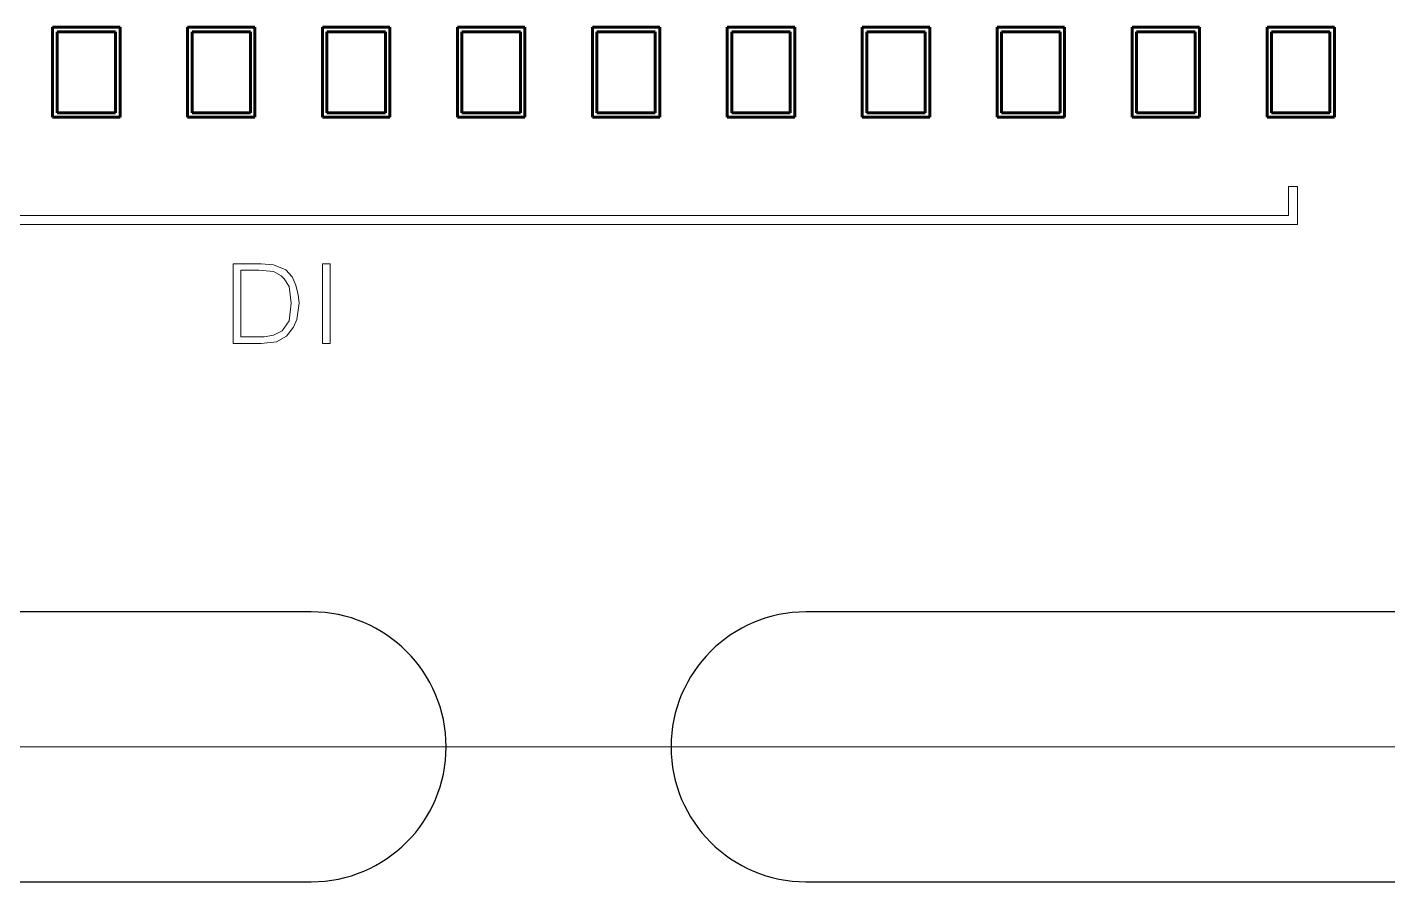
# Model space of a CAD drawing. Header units: millimetres. Extents: x 0 to 53000, y -591 to 24400.
# Drawn here: x 24667.8 to 24698.05, y 2739.5 to 2758.5 of the extents above; entities that cross this region are included whole.
import ezdxf
from ezdxf.enums import TextEntityAlignment as Align

# ---------------------------------------------------------------- set-up
doc = ezdxf.new("R2010")
doc.units = ezdxf.units.MM
doc.linetypes.add('K5LT_BASIC', pattern=[0])
doc.linetypes.add('K5LT_THIN', pattern=[0])
doc.layers.add('Основная', color=7, linetype='Continuous', lineweight=30)
doc.layers.add('Привязки', color=2, linetype='Continuous', lineweight=0, plot=False, transparency=0.8)
doc.styles.add('текст', font='isocpeui.ttf')

# ---------------------------------------------------------------- blocks, each defined once
blk = doc.blocks.new('Программируемое реле ПР102')
at = {"layer": 'Основная', "linetype": 'K5LT_BASIC', "lineweight": 60}
for p, q in [((42.75, 16), (41.25, 16)), ((41.25, 16), (41.25, 14)), ((41.35, 15.9), (41.35, 14.1)), ((42.65, 15.9), (41.35, 15.9)), ((42.65, 14.1), (42.65, 15.9)), ((42.75, 14), (42.75, 16)), ((45.75, 16), (44.25, 16)), ((44.25, 16), (44.25, 14)), ((45.65, 15.9), (44.35, 15.9)), ((44.35, 15.9), (44.35, 14.1)), ((45.65, 14.1), (45.65, 15.9)), ((45.75, 14), (45.75, 16)), ((48.75, 16), (47.25, 16)), ((47.25, 16), (47.25, 14)), ((47.35, 15.9), (47.35, 14.1)), ((48.65, 15.9), (47.35, 15.9)), ((48.65, 14.1), (48.65, 15.9)), ((48.75, 14), (48.75, 16)), ((50.25, 16), (50.25, 14)), ((51.75, 16), (50.25, 16)), ((51.65, 15.9), (50.35, 15.9)), ((50.35, 15.9), (50.35, 14.1)), ((51.65, 14.1), (51.65, 15.9)), ((51.75, 14), (51.75, 16)), ((53.25, 16), (53.25, 14)), ((54.75, 16), (53.25, 16)), ((53.35, 15.9), (53.35, 14.1)), ((54.65, 15.9), (53.35, 15.9)), ((54.65, 14.1), (54.65, 15.9)), ((54.75, 14), (54.75, 16)), ((56.25, 16), (56.25, 14)), ((57.75, 16), (56.25, 16)), ((57.65, 15.9), (56.35, 15.9)), ((56.35, 15.9), (56.35, 14.1)), ((57.65, 14.1), (57.65, 15.9)), ((57.75, 14), (57.75, 16)), ((60.75, 16), (59.25, 16)), ((59.25, 16), (59.25, 14)), ((60.65, 15.9), (59.35, 15.9)), ((59.35, 15.9), (59.35, 14.1)), ((60.65, 14.1), (60.65, 15.9)), ((60.75, 14), (60.75, 16)), ((63.75, 16), (62.25, 16)), ((62.25, 16), (62.25, 14)), ((62.35, 15.9), (62.35, 14.1)), ((63.65, 15.9), (62.35, 15.9)), ((63.65, 14.1), (63.65, 15.9)), ((63.75, 14), (63.75, 16)), ((65.25, 16), (65.25, 14)), ((66.75, 16), (65.25, 16)), ((65.35, 15.9), (65.35, 14.1)), ((66.65, 15.9), (65.35, 15.9)), ((66.65, 14.1), (66.65, 15.9)), ((66.75, 14), (66.75, 16)), ((68.25, 16), (68.25, 14)), ((69.75, 16), (68.25, 16)), ((69.65, 15.9), (68.35, 15.9)), ((68.35, 15.9), (68.35, 14.1)), ((69.65, 14.1), (69.65, 15.9)), ((69.75, 14), (69.75, 16)), ((41.25, 14), (42.75, 14)), ((41.35, 14.1), (42.65, 14.1)), ((44.25, 14), (45.75, 14)), ((44.35, 14.1), (45.65, 14.1)), ((47.25, 14), (48.75, 14)), ((47.35, 14.1), (48.65, 14.1)), ((50.25, 14), (51.75, 14)), ((50.35, 14.1), (51.65, 14.1)), ((53.25, 14), (54.75, 14)), ((53.35, 14.1), (54.65, 14.1)), ((56.25, 14), (57.75, 14)), ((56.35, 14.1), (57.65, 14.1)), ((59.25, 14), (60.75, 14)), ((59.35, 14.1), (60.65, 14.1)), ((62.25, 14), (63.75, 14)), ((62.35, 14.1), (63.65, 14.1)), ((65.25, 14), (66.75, 14)), ((65.35, 14.1), (66.65, 14.1)), ((68.25, 14), (69.75, 14)), ((68.35, 14.1), (69.65, 14.1))]:
    blk.add_line(p, q, dxfattribs=at)
at = {"layer": 'Основная', "linetype": 'K5LT_THIN', "lineweight": 18}
for p, q in [((68.93, 12.461), (68.73, 12.461)), ((68.73, 12.461), (68.73, 11.811)), ((68.93, 11.611), (68.93, 12.461)), ((68.73, 11.811), (23.949, 11.811)), ((23.749, 11.611), (68.93, 11.611)), ((45.885, 10.742), (45.264, 10.742)), ((45.264, 10.742), (45.264, 8.968)), ((45.833, 10.595), (45.437, 10.595)), ((45.437, 10.595), (45.437, 9.115)), ((46.161, 10.569), (45.833, 10.595)), ((46.161, 10.715), (45.885, 10.742)), ((46.437, 10.609), (46.161, 10.715)), ((46.575, 10.449), (46.437, 10.609)), ((47.249, 10.742), (47.249, 8.968)), ((47.421, 10.742), (47.249, 10.742)), ((47.421, 8.968), (47.421, 10.742)), ((46.333, 10.475), (46.161, 10.569)), ((46.402, 10.409), (46.333, 10.475)), ((46.506, 10.235), (46.402, 10.409)), ((46.661, 10.262), (46.575, 10.449)), ((46.557, 9.862), (46.506, 10.235)), ((46.713, 10.049), (46.661, 10.262)), ((46.73, 9.862), (46.713, 10.049)), ((46.506, 9.475), (46.557, 9.862)), ((46.678, 9.502), (46.73, 9.862)), ((46.351, 9.249), (46.506, 9.475)), ((46.609, 9.329), (46.678, 9.502)), ((45.437, 9.115), (45.954, 9.115)), ((45.954, 9.115), (46.161, 9.155)), ((46.161, 9.155), (46.351, 9.249)), ((46.23, 9.008), (46.454, 9.129)), ((46.454, 9.129), (46.609, 9.329)), ((45.264, 8.968), (45.885, 8.968)), ((45.885, 8.968), (46.23, 9.008)), ((47.249, 8.968), (47.421, 8.968))]:
    blk.add_line(p, q, dxfattribs=at)
at = {"layer": 'Основная', "style": 'текст'}
blk.add_attdef('№', text='', height=40, dxfattribs=at).set_placement((57, -88), align=Align.MIDDLE_CENTER)

msp = doc.modelspace()

# ---------------------------------------------------------------- linework, layer by layer
at = {"layer": 'Основная'}
for p, q in [((24674.11543, 2745.5), (24667.11543, 2745.5)), ((24692.11543, 2745.50001), (24685.11543, 2745.50001)), ((24699.11543, 2745.5), (24692.11543, 2745.5)), ((24677.11543, 2742.5), (24677.11543, 2742.5)), ((24667.11543, 2739.5), (24674.11543, 2739.5)), ((24685.11543, 2739.50001), (24692.11543, 2739.50001)), ((24692.11543, 2739.5), (24699.11543, 2739.5))]:
    msp.add_line(p, q, dxfattribs=at)
for centre, start, end in [((24674.11543, 2742.5), 0, 90), ((24685.11543, 2742.50001), 90, 180), ((24674.11543, 2742.5), 270, 0), ((24685.11543, 2742.50001), 180, 270)]:
    msp.add_arc(centre, 3, start, end, dxfattribs=at)
at = {"layer": 'Привязки'}
for p, q in [((23064.39056, 2742.5), (25356.1081, 2742.5)), ((24502.11543, 2742.5), (26793.83296, 2742.5))]:
    msp.add_line(p, q, dxfattribs=at)

# ---------------------------------------------------------------- block references
at = {"layer": 'Основная'}
msp.add_blockref('Программируемое реле ПР102', (24627.11543, 2742.5), dxfattribs=at)

doc.saveas('drawing.dxf')
